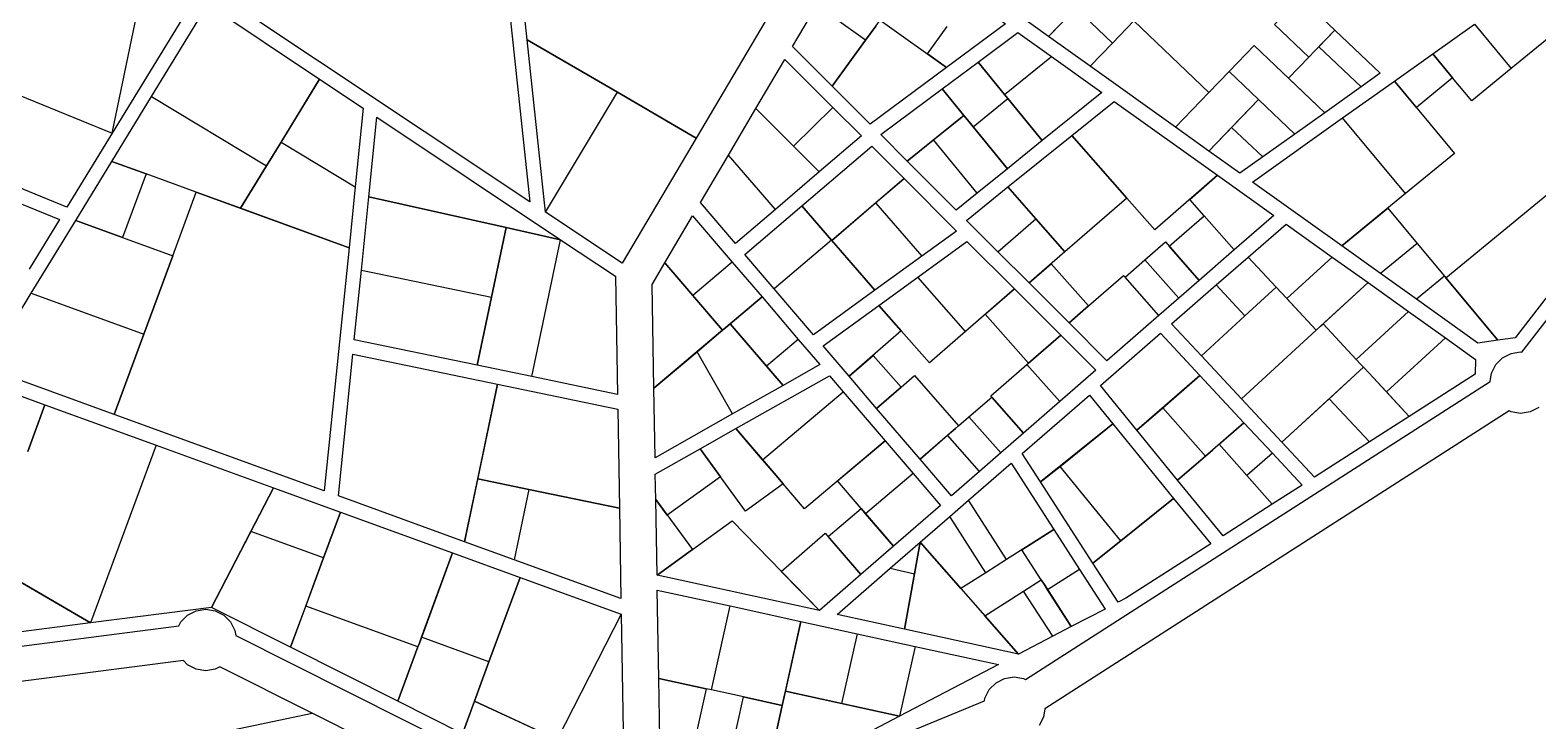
# Model space of a CAD drawing. Header units: inches. Extents: x 479068 to 481072, y 3926601 to 3928387.
# Drawn here: x 480300.9 to 480644.3, y 3927226.4 to 3927383.9 of the extents above; entities that cross this region are included whole.
import ezdxf

# ---------------------------------------------------------------- set-up
doc = ezdxf.new("R2010")
doc.units = ezdxf.units.IN
doc.header["$MEASUREMENT"] = 0

msp = doc.modelspace()

# ---------------------------------------------------------------- linework, layer by layer
for points in [[(480443.54, 3927200.13), (480518.27, 3927230.99), (480518.37, 3927231.61), (480519.36, 3927233.57), (480520.91, 3927235.11), (480522.86, 3927236.11), (480525.03, 3927236.45), (480527.19, 3927236.11), (480527.64, 3927235.88), (480633.45, 3927303.81), (480633.74, 3927305.68), (480634.74, 3927307.63), (480636.29, 3927309.18), (480638.24, 3927310.18), (480640.4, 3927310.52), (480640.72, 3927310.47), (480724.46, 3927418.65)], [(480484.05, 3927412.52), (480452.61, 3927359.26)], [(480319.55, 3927360.38), (480329.16, 3927406.92)], [(480338.75, 3927402.99), (480339.17, 3927392.47), (480319.55, 3927360.38)], [(480414.11, 3927381.68), (480411.84, 3927403.1)], [(480408.63, 3927401.83), (480414.69, 3927344.77), (480342.47, 3927392.94), (480342.41, 3927394.52), (480408.63, 3927401.83)], [(480532.85, 3927382.4), (480526.36, 3927387.04), (480536.17, 3927397.02)], [(480328.54, 3927368.74), (480341.36, 3927389.7), (480366.81, 3927372.73)], [(480483.59, 3927371.07), (480474.55, 3927380.11), (480480.09, 3927389.51)], [(480491.19, 3927381.57), (480480.09, 3927389.51)], [(480514.62, 3927391.36), (480523.06, 3927385.33), (480509.64, 3927375.35)], [(480541.79, 3927391.68), (480532.85, 3927382.4)], [(480592.17, 3927377.71), (480584.33, 3927385.17), (480590.24, 3927391.31)], [(480590.24, 3927391.31), (480598.09, 3927383.85)], [(480493.51, 3927384.77), (480494.51, 3927386.16), (480509.64, 3927375.35)], [(480532.85, 3927382.4), (480539.08, 3927388.86), (480547.43, 3927380.92)], [(480547.43, 3927380.92), (480552.29, 3927385.96), (480569.4, 3927369.69)], [(480491.19, 3927381.57), (480493.51, 3927384.77)], [(480493.51, 3927384.77), (480491.19, 3927381.57)], [(480509.64, 3927375.35), (480505.28, 3927378.46), (480509.78, 3927384.68)], [(480516.82, 3927376.57), (480525.88, 3927383.31), (480533.51, 3927377.86)], [(480542.33, 3927375.63), (480532.85, 3927382.4)], [(480598.09, 3927383.85), (480593.46, 3927379.05)], [(480594.47, 3927380.1), (480598.09, 3927383.85)], [(480598.09, 3927383.85), (480608.41, 3927374.03), (480604.09, 3927370.95)], [(480620.38, 3927378.5), (480629.87, 3927385.26)], [(480629.87, 3927385.26), (480638.29, 3927375.15)], [(480648.95, 3927383.9), (480638.29, 3927375.15)], [(480418.28, 3927342.37), (480414.11, 3927381.68)], [(480434.68, 3927369.7), (480414.11, 3927381.68)], [(480414.11, 3927381.68), (480434.68, 3927369.7)], [(480491.19, 3927381.57), (480483.59, 3927371.07)], [(480483.59, 3927371.07), (480491.19, 3927381.57)], [(480491.19, 3927381.57), (480491.19, 3927381.57)], [(480547.43, 3927380.92), (480547.43, 3927380.92), (480542.33, 3927375.63)], [(480542.33, 3927375.63), (480547.43, 3927380.92)], [(480574, 3927374.45), (480579.71, 3927380.37), (480595.82, 3927365.05)], [(480592.17, 3927377.71), (480593.46, 3927379.05)], [(480593.46, 3927379.05), (480592.17, 3927377.71), (480592.17, 3927377.71)], [(480593.46, 3927379.05), (480594.47, 3927380.1)], [(480604.09, 3927370.95), (480594.47, 3927380.1)], [(480466.2, 3927365.98), (480472.81, 3927377.17), (480483.72, 3927366.25)], [(480509.64, 3927375.35), (480492.25, 3927362.41), (480483.59, 3927371.07)], [(480508.63, 3927370.48), (480516.82, 3927376.57)], [(480516.82, 3927376.57), (480523.16, 3927368.82)], [(480522.81, 3927369.24), (480516.82, 3927376.57)], [(480522.81, 3927369.24), (480533.51, 3927377.86)], [(480533.51, 3927377.86), (480545.02, 3927369.64), (480531.44, 3927358.69)], [(480561.75, 3927361.75), (480542.33, 3927375.63)], [(480595.82, 3927365.05), (480587.55, 3927372.92), (480592.17, 3927377.71)], [(480611.64, 3927372.27), (480620.38, 3927378.5)], [(480624.92, 3927373.04), (480620.38, 3927378.5)], [(480620.38, 3927378.5), (480624.92, 3927373.04), (480624.92, 3927373.04)], [(480366.81, 3927372.73), (480356.05, 3927355.13)], [(480358.03, 3927358.37), (480366.81, 3927372.73)], [(480366.81, 3927372.73), (480376.75, 3927366.1), (480374.92, 3927348.18)], [(480569.4, 3927369.69), (480574, 3927374.45)], [(480580.71, 3927368.07), (480574, 3927374.45)], [(480574, 3927374.45), (480580.71, 3927368.07)], [(480599.83, 3927363.85), (480611.64, 3927372.27)], [(480624.92, 3927373.04), (480616.65, 3927366.25), (480611.64, 3927372.27)], [(480611.64, 3927372.27), (480625.36, 3927355.79), (480614.18, 3927346.61)], [(480638.29, 3927375.15), (480629.31, 3927367.77), (480624.92, 3927373.04)], [(480298.34, 3927369.07), (480319.55, 3927360.38)], [(480319.48, 3927353.92), (480328.54, 3927368.74)], [(480328.54, 3927368.74), (480354.71, 3927352.94)], [(480418.28, 3927342.37), (480434.68, 3927369.7)], [(480434.68, 3927369.7), (480434.68, 3927369.7)], [(480452.61, 3927359.26), (480434.68, 3927369.7)], [(480434.68, 3927369.7), (480452.61, 3927359.26)], [(480500.65, 3927354.01), (480494.62, 3927360.05), (480508.63, 3927370.48)], [(480513.58, 3927364.43), (480508.63, 3927370.48)], [(480508.63, 3927370.48), (480513.58, 3927364.43)], [(480523.16, 3927368.82), (480522.81, 3927369.24)], [(480523.61, 3927368.27), (480523.16, 3927368.82)], [(480523.16, 3927368.82), (480523.61, 3927368.27)], [(480569.4, 3927369.69), (480569.4, 3927369.69), (480561.75, 3927361.75)], [(480561.75, 3927361.75), (480569.4, 3927369.69)], [(480604.09, 3927370.95), (480595.82, 3927365.05)], [(480459.94, 3927355.38), (480466.2, 3927365.98)], [(480466.2, 3927365.98), (480480.63, 3927351.56)], [(480474.77, 3927357.42), (480466.2, 3927365.98)], [(480483.72, 3927366.25), (480474.77, 3927357.42)], [(480483.72, 3927366.25), (480490.23, 3927359.75), (480480.63, 3927351.56)], [(480515.67, 3927361.87), (480523.61, 3927368.27)], [(480523.61, 3927368.27), (480523.61, 3927368.27)], [(480531.44, 3927358.69), (480523.61, 3927368.27)], [(480523.61, 3927368.27), (480531.44, 3927358.69)], [(480538.13, 3927359.83), (480547.82, 3927367.64), (480571.38, 3927350.81)], [(480580.71, 3927368.07), (480569.37, 3927356.31)], [(480574.57, 3927361.71), (480580.71, 3927368.07)], [(480580.71, 3927368.07), (480580.71, 3927368.07)], [(480588.99, 3927360.19), (480580.71, 3927368.07)], [(480580.71, 3927368.07), (480588.99, 3927360.19)], [(480595.82, 3927365.05), (480588.99, 3927360.19)], [(480378.02, 3927345.84), (480379.87, 3927364.02), (480421.71, 3927336.11)], [(480513.58, 3927364.43), (480500.65, 3927354.01)], [(480506.68, 3927358.87), (480513.58, 3927364.43)], [(480513.58, 3927364.43), (480513.58, 3927364.43)], [(480514.39, 3927363.44), (480513.58, 3927364.43)], [(480513.58, 3927364.43), (480514.39, 3927363.44)], [(480514.39, 3927363.44), (480523.5, 3927352.29)], [(480515.67, 3927361.87), (480514.39, 3927363.44)], [(480523.5, 3927352.29), (480515.67, 3927361.87)], [(480569.37, 3927356.31), (480561.75, 3927361.75)], [(480569.37, 3927356.31), (480574.57, 3927361.71)], [(480581.66, 3927354.96), (480574.57, 3927361.71)], [(480599.65, 3927334.67), (480579.3, 3927349.21), (480599.83, 3927363.85)], [(480614.18, 3927346.61), (480599.83, 3927363.85)], [(480319.55, 3927360.38), (480309.25, 3927343.55), (480290.87, 3927351.07)], [(480356.05, 3927355.13), (480358.03, 3927358.37)], [(480358.03, 3927358.37), (480374.92, 3927348.18)], [(480452.61, 3927359.26), (480435.76, 3927330.72), (480418.28, 3927342.37)], [(480500.65, 3927354.01), (480506.68, 3927358.87)], [(480516.6, 3927346.72), (480506.68, 3927358.87)], [(480531.44, 3927358.69), (480523.5, 3927352.29)], [(480523.6, 3927348.12), (480538.13, 3927359.83)], [(480550.67, 3927345.61), (480538.13, 3927359.83)], [(480538.13, 3927359.83), (480550.67, 3927345.61), (480550.67, 3927345.61)], [(480588.99, 3927360.19), (480581.66, 3927354.96)], [(480354.71, 3927352.94), (480356.05, 3927355.13)], [(480356.05, 3927355.13), (480354.71, 3927352.94)], [(480470.64, 3927343.02), (480461.53, 3927335.23), (480453.56, 3927344.56), (480459.94, 3927355.38)], [(480470.64, 3927343.02), (480459.94, 3927355.38)], [(480480.63, 3927351.56), (480474.77, 3927357.42)], [(480476.66, 3927343.81), (480492.58, 3927357.41), (480499.96, 3927350.03)], [(480581.66, 3927354.96), (480576.45, 3927351.25), (480569.37, 3927356.31)], [(480311.25, 3927340.45), (480319.48, 3927353.92)], [(480327.27, 3927351.09), (480319.48, 3927353.92)], [(480319.48, 3927353.92), (480327.27, 3927351.09), (480327.27, 3927351.09)], [(480354.71, 3927352.94), (480348.79, 3927343.26)], [(480348.79, 3927343.26), (480354.71, 3927352.94)], [(480354.71, 3927352.94), (480354.71, 3927352.94)], [(480480.63, 3927351.56), (480470.64, 3927343.02)], [(480516.6, 3927346.72), (480511.81, 3927342.86), (480500.65, 3927354.01)], [(480523.5, 3927352.29), (480516.6, 3927346.72)], [(480287.95, 3927348.7), (480307.51, 3927340.69), (480300.6, 3927329.4)], [(480327.27, 3927351.09), (480321.92, 3927336.58), (480311.25, 3927340.45)], [(480338.71, 3927346.93), (480327.27, 3927351.09)], [(480374.92, 3927348.18), (480373.5, 3927334.28)], [(480499.96, 3927350.03), (480483.47, 3927335.95)], [(480493.47, 3927344.48), (480499.96, 3927350.03)], [(480499.96, 3927350.03), (480511.91, 3927338.08), (480503.99, 3927332.33)], [(480521.34, 3927333.33), (480514.16, 3927340.51), (480523.6, 3927348.12)], [(480530, 3927340.86), (480523.6, 3927348.12)], [(480523.6, 3927348.12), (480530, 3927340.86)], [(480571.38, 3927350.81), (480557.06, 3927338.36), (480550.67, 3927345.61)], [(480568.3, 3927341.57), (480565.02, 3927345.28), (480571.38, 3927350.81)], [(480571.38, 3927350.81), (480584.22, 3927341.63), (480575.18, 3927333.77)], [(480333.36, 3927332.41), (480338.71, 3927346.93)], [(480338.71, 3927346.93), (480338.71, 3927346.93), (480343.12, 3927345.32)], [(480343.12, 3927345.32), (480338.71, 3927346.93)], [(480343.12, 3927345.32), (480373.5, 3927334.28)], [(480348.79, 3927343.26), (480343.12, 3927345.32)], [(480376.32, 3927329.19), (480378.02, 3927345.84)], [(480409.29, 3927338.88), (480378.02, 3927345.84)], [(480378.02, 3927345.84), (480409.29, 3927338.88)], [(480483.47, 3927335.95), (480493.47, 3927344.48)], [(480493.47, 3927344.48), (480503.99, 3927332.33)], [(480550.67, 3927345.61), (480536.6, 3927333.37)], [(480614.18, 3927346.61), (480599.65, 3927334.67)], [(480635.24, 3927313.19), (480623.38, 3927327.43), (480646.85, 3927346.7), (480656.08, 3927335.61)], [(480373.5, 3927334.28), (480348.79, 3927343.26)], [(480445.44, 3927330.81), (480451.78, 3927341.54), (480460.82, 3927330.96)], [(480470.38, 3927324.88), (480463.68, 3927332.72), (480476.66, 3927343.81)], [(480483.41, 3927336.02), (480476.66, 3927343.81)], [(480476.66, 3927343.81), (480483.41, 3927336.02)], [(480567.21, 3927326.84), (480560.34, 3927334.64), (480568.3, 3927341.57)], [(480568.3, 3927341.57), (480568.3, 3927341.57), (480575.18, 3927333.77)], [(480575.18, 3927333.77), (480568.3, 3927341.57)], [(480599.65, 3927334.67), (480610.17, 3927343.31), (480616.86, 3927335.27)], [(480301.12, 3927323.89), (480311.25, 3927340.45)], [(480311.25, 3927340.45), (480333.36, 3927332.41)], [(480405.95, 3927323.04), (480409.29, 3927338.88)], [(480409.29, 3927338.88), (480405.95, 3927323.04)], [(480409.29, 3927338.88), (480409.29, 3927338.88)], [(480421.71, 3927336.11), (480409.29, 3927338.88)], [(480409.29, 3927338.88), (480421.71, 3927336.11)], [(480521.34, 3927333.33), (480530, 3927340.86)], [(480530, 3927340.86), (480530, 3927340.86)], [(480536.6, 3927333.37), (480530, 3927340.86)], [(480530, 3927340.86), (480536.6, 3927333.37)], [(480578.34, 3927332.13), (480586.99, 3927339.65), (480597.47, 3927332.16)], [(480373.5, 3927334.28), (480367.85, 3927278.87), (480320.03, 3927296.25)], [(480415.14, 3927304.9), (480421.71, 3927336.11)], [(480421.71, 3927336.11), (480434.2, 3927327.78), (480434.66, 3927300.84), (480415.14, 3927304.9)], [(480483.41, 3927336.02), (480470.38, 3927324.88)], [(480483.41, 3927336.02), (480483.41, 3927336.02)], [(480483.44, 3927335.99), (480483.41, 3927336.02)], [(480483.41, 3927336.02), (480483.44, 3927335.99)], [(480483.44, 3927335.99), (480493.32, 3927324.57)], [(480483.47, 3927335.95), (480483.44, 3927335.99)], [(480493.32, 3927324.57), (480483.47, 3927335.95)], [(480503.05, 3927327.55), (480514.27, 3927335.71), (480525.08, 3927324.91)], [(480554.82, 3927331.49), (480559.51, 3927335.58), (480567.21, 3927326.84)], [(480608.46, 3927328.37), (480599.65, 3927334.67)], [(480616.86, 3927335.27), (480608.46, 3927328.37)], [(480616.86, 3927335.27), (480623.07, 3927327.8)], [(480656.08, 3927335.61), (480639.16, 3927313.76), (480635.24, 3927313.19)], [(480326.78, 3927314.56), (480333.36, 3927332.41)], [(480333.36, 3927332.41), (480333.36, 3927332.41), (480326.78, 3927314.56)], [(480442.95, 3927302.25), (480442.54, 3927325.9), (480445.44, 3927330.81)], [(480445.44, 3927330.81), (480458.58, 3927315.45)], [(480451.81, 3927323.36), (480445.44, 3927330.81)], [(480460.82, 3927330.96), (480451.81, 3927323.36)], [(480460.82, 3927330.96), (480467.59, 3927323.05)], [(480503.99, 3927332.33), (480493.32, 3927324.57)], [(480528.42, 3927326.25), (480521.34, 3927333.33)], [(480536.6, 3927333.37), (480528.42, 3927326.25)], [(480528.42, 3927326.25), (480533.46, 3927330.64), (480541.95, 3927321)], [(480558.02, 3927318.84), (480550.32, 3927327.58), (480554.82, 3927331.49)], [(480562.52, 3927322.76), (480554.82, 3927331.49)], [(480575.18, 3927333.77), (480567.21, 3927326.84)], [(480571.06, 3927325.8), (480578.34, 3927332.13)], [(480584.71, 3927325.3), (480578.34, 3927332.13)], [(480578.34, 3927332.13), (480584.71, 3927325.3)], [(480587.15, 3927322.67), (480597.47, 3927332.16)], [(480597.47, 3927332.16), (480605.66, 3927326.31)], [(480402.68, 3927307.48), (480374.7, 3927313.29), (480376.32, 3927329.19)], [(480376.32, 3927329.19), (480405.95, 3927323.04)], [(480494.2, 3927321.11), (480503.05, 3927327.55)], [(480513.93, 3927315.21), (480503.05, 3927327.55)], [(480541.95, 3927321), (480549.97, 3927327.98), (480558.02, 3927318.84)], [(480616.65, 3927322.52), (480608.46, 3927328.37)], [(480623.07, 3927327.8), (480616.65, 3927322.52)], [(480623.07, 3927327.8), (480635.24, 3927313.19)], [(480320.03, 3927296.25), (480290.73, 3927306.91), (480301.12, 3927323.89)], [(480301.12, 3927323.89), (480326.78, 3927314.56)], [(480493.32, 3927324.57), (480479.34, 3927314.4), (480470.38, 3927324.88)], [(480525.08, 3927324.91), (480513.93, 3927315.21)], [(480528.3, 3927307.98), (480518.46, 3927319.15), (480525.08, 3927324.91)], [(480525.08, 3927324.91), (480535.63, 3927314.36)], [(480537.53, 3927317.15), (480528.42, 3927326.25)], [(480567.68, 3927309.66), (480560.89, 3927316.95), (480571.06, 3927325.8)], [(480567.21, 3927326.84), (480562.52, 3927322.76)], [(480571.06, 3927325.8), (480577.6, 3927318.77)], [(480577.6, 3927318.77), (480584.71, 3927325.3)], [(480584.71, 3927325.3), (480577.6, 3927318.77)], [(480584.71, 3927325.3), (480584.71, 3927325.3)], [(480585.9, 3927324.02), (480584.71, 3927325.3)], [(480584.71, 3927325.3), (480585.9, 3927324.02)], [(480585.9, 3927324.02), (480593.86, 3927315.47)], [(480587.15, 3927322.67), (480585.9, 3927324.02)], [(480605.66, 3927326.31), (480594.83, 3927316.37)], [(480595.42, 3927316.9), (480605.66, 3927326.31)], [(480605.66, 3927326.31), (480614.84, 3927319.75)], [(480405.95, 3927323.04), (480402.68, 3927307.48)], [(480402.68, 3927307.48), (480405.95, 3927323.04)], [(480405.95, 3927323.04), (480405.95, 3927323.04)], [(480458.58, 3927315.45), (480451.81, 3927323.36)], [(480467.59, 3927323.05), (480459.37, 3927316.12)], [(480460.36, 3927316.95), (480467.59, 3927323.05)], [(480467.59, 3927323.05), (480475.85, 3927313.39)], [(480487.42, 3927304.96), (480481.5, 3927311.88), (480494.2, 3927321.11)], [(480499.32, 3927315.31), (480494.2, 3927321.11)], [(480494.2, 3927321.11), (480499.32, 3927315.31), (480499.32, 3927315.31)], [(480541.95, 3927321), (480541.95, 3927321), (480537.53, 3927317.15)], [(480537.53, 3927317.15), (480541.95, 3927321)], [(480562.52, 3927322.76), (480558.02, 3927318.84)], [(480593.86, 3927315.47), (480587.15, 3927322.67)], [(480635.24, 3927313.19), (480630.65, 3927312.52), (480616.65, 3927322.52)], [(480459.37, 3927316.12), (480460.36, 3927316.95)], [(480460.36, 3927316.95), (480472.39, 3927302.88)], [(480468.62, 3927307.29), (480460.36, 3927316.95)], [(480558.02, 3927318.84), (480546.16, 3927308.52), (480537.53, 3927317.15)], [(480577.6, 3927318.77), (480567.68, 3927309.66)], [(480567.68, 3927309.66), (480577.6, 3927318.77)], [(480577.6, 3927318.77), (480577.6, 3927318.77)], [(480594.83, 3927316.37), (480595.42, 3927316.9)], [(480595.42, 3927316.9), (480603.94, 3927307.75)], [(480602.95, 3927308.82), (480595.42, 3927316.9)], [(480602.95, 3927308.82), (480614.84, 3927319.75)], [(480614.84, 3927319.75), (480623.27, 3927313.73)], [(480326.78, 3927314.56), (480320.03, 3927296.25)], [(480320.03, 3927296.25), (480326.78, 3927314.56)], [(480326.78, 3927314.56), (480326.78, 3927314.56)], [(480457.69, 3927314.7), (480442.95, 3927302.25)], [(480452.78, 3927310.55), (480457.69, 3927314.7)], [(480458.58, 3927315.45), (480457.69, 3927314.7)], [(480457.69, 3927314.7), (480458.58, 3927315.45)], [(480458.58, 3927315.45), (480459.37, 3927316.12)], [(480459.37, 3927316.12), (480458.58, 3927315.45)], [(480458.58, 3927315.45), (480458.58, 3927315.45)], [(480499.32, 3927315.31), (480487.42, 3927304.96)], [(480513.93, 3927315.21), (480505.71, 3927308.06), (480499.32, 3927315.31)], [(480528.3, 3927307.98), (480535.63, 3927314.36)], [(480535.63, 3927314.36), (480528.3, 3927307.98), (480528.3, 3927307.98)], [(480535.63, 3927314.36), (480543.65, 3927306.34), (480535.43, 3927299.19)], [(480552.98, 3927292.65), (480544.67, 3927302.84), (480558.39, 3927314.78), (480567.35, 3927305.15)], [(480593.86, 3927315.47), (480576.83, 3927299.83)], [(480576.83, 3927299.83), (480593.86, 3927315.47)], [(480593.86, 3927315.47), (480594.83, 3927316.37)], [(480594.83, 3927316.37), (480593.86, 3927315.47)], [(480593.86, 3927315.47), (480593.86, 3927315.47)], [(480609.85, 3927301.4), (480623.27, 3927313.73)], [(480623.27, 3927313.73), (480630.15, 3927308.81), (480630.07, 3927305.48), (480615.04, 3927295.83)], [(480442.95, 3927302.25), (480452.78, 3927310.55)], [(480460.89, 3927296.39), (480452.78, 3927310.55)], [(480475.85, 3927313.39), (480468.62, 3927307.29)], [(480475.85, 3927313.39), (480480.78, 3927307.62), (480472.39, 3927302.88)], [(480399.79, 3927267.25), (480371.07, 3927277.7), (480374.36, 3927309.99), (480407.34, 3927303.14)], [(480415.14, 3927304.9), (480402.68, 3927307.48)], [(480472.39, 3927302.88), (480468.62, 3927307.29)], [(480487.42, 3927304.96), (480492.91, 3927309.73), (480499.3, 3927302.49)], [(480519.91, 3927300.24), (480519.69, 3927300.49), (480527.95, 3927307.68)], [(480527.95, 3927307.68), (480528.3, 3927307.98)], [(480527.95, 3927307.68), (480535.43, 3927299.19)], [(480576.83, 3927299.83), (480567.68, 3927309.66)], [(480604.63, 3927307.01), (480586.04, 3927289.94)], [(480596.81, 3927299.84), (480604.63, 3927307.01)], [(480603.94, 3927307.75), (480602.95, 3927308.82)], [(480604.63, 3927307.01), (480603.94, 3927307.75)], [(480603.94, 3927307.75), (480604.63, 3927307.01)], [(480604.63, 3927307.01), (480604.63, 3927307.01)], [(480605.9, 3927305.65), (480604.63, 3927307.01)], [(480604.63, 3927307.01), (480605.9, 3927305.65)], [(480282.94, 3927294.16), (480288.98, 3927304.03), (480304.22, 3927298.49)], [(480407.34, 3927303.14), (480399.79, 3927267.25)], [(480402.81, 3927281.62), (480407.34, 3927303.14)], [(480407.34, 3927303.14), (480434.72, 3927297.46), (480435.11, 3927274.91)], [(480461.66, 3927293.03), (480482.97, 3927305.06), (480486.09, 3927301.41)], [(480493.7, 3927297.61), (480487.42, 3927304.96)], [(480499.3, 3927302.49), (480502.32, 3927305.11), (480512.38, 3927293.69)], [(480567.35, 3927305.15), (480552.98, 3927292.65)], [(480558.91, 3927297.81), (480567.35, 3927305.15)], [(480567.35, 3927305.15), (480577.37, 3927294.39)], [(480605.9, 3927305.65), (480615.04, 3927295.83)], [(480609.85, 3927301.4), (480605.9, 3927305.65)], [(480460.89, 3927296.39), (480443.22, 3927286.41), (480442.95, 3927302.25)], [(480472.39, 3927302.88), (480460.89, 3927296.39)], [(480467.73, 3927285.92), (480486.09, 3927301.41)], [(480486.09, 3927301.41), (480495.63, 3927290.26)], [(480499.3, 3927302.49), (480499.3, 3927302.49), (480493.7, 3927297.61)], [(480493.7, 3927297.61), (480499.3, 3927302.49)], [(480514.73, 3927295.73), (480519.91, 3927300.24)], [(480519.91, 3927300.24), (480519.91, 3927300.24), (480527.17, 3927292)], [(480527.17, 3927292), (480519.91, 3927300.24)], [(480531.04, 3927280.88), (480526.87, 3927287.36), (480542.16, 3927300.66), (480547.5, 3927294.12)], [(480586.04, 3927289.94), (480576.83, 3927299.83)], [(480586.04, 3927289.94), (480596.81, 3927299.84)], [(480596.81, 3927299.84), (480605.97, 3927290.01)], [(480615.04, 3927295.83), (480609.85, 3927301.4)], [(480300.3, 3927287.84), (480304.22, 3927298.49)], [(480304.22, 3927298.49), (480300.3, 3927287.84)], [(480304.22, 3927298.49), (480329.53, 3927289.29)], [(480503.59, 3927286.04), (480493.7, 3927297.61)], [(480535.43, 3927299.19), (480527.17, 3927292)], [(480644.52, 3927297.85), (480642.56, 3927296.86), (480640.4, 3927296.52), (480638.24, 3927296.86), (480637.79, 3927297.09), (480531.98, 3927229.16), (480531.68, 3927227.29), (480530.69, 3927225.34)], [(480552.98, 3927292.65), (480558.91, 3927297.81)], [(480568.63, 3927286.79), (480558.91, 3927297.81)], [(480453.48, 3927288.41), (480461.66, 3927293.03)], [(480461.66, 3927293.03), (480470.34, 3927282.87)], [(480467.73, 3927285.92), (480461.66, 3927293.03)], [(480511.7, 3927293.1), (480503.59, 3927286.04)], [(480509.88, 3927291.52), (480511.7, 3927293.1)], [(480512.38, 3927293.69), (480512.38, 3927293.69), (480511.7, 3927293.1)], [(480511.7, 3927293.1), (480512.38, 3927293.69)], [(480512.38, 3927293.69), (480514.73, 3927295.73)], [(480521.99, 3927287.5), (480514.73, 3927295.73)], [(480547.5, 3927294.12), (480531.04, 3927280.88)], [(480535.48, 3927284.44), (480547.5, 3927294.12)], [(480547.5, 3927294.12), (480561.36, 3927277.14)], [(480577.37, 3927294.39), (480570.28, 3927288.23)], [(480571.74, 3927289.5), (480577.37, 3927294.39)], [(480577.37, 3927294.39), (480583.86, 3927287.42)], [(480615.04, 3927295.83), (480605.97, 3927290.01)], [(480495.63, 3927290.26), (480477.27, 3927274.77), (480472.42, 3927280.44)], [(480490.17, 3927274.82), (480484.79, 3927281.12), (480495.63, 3927290.26)], [(480495.63, 3927290.26), (480502.03, 3927282.77)], [(480503.59, 3927286.04), (480509.88, 3927291.52)], [(480517.14, 3927283.28), (480509.88, 3927291.52)], [(480527.17, 3927292), (480521.99, 3927287.5)], [(480562.27, 3927281.26), (480552.98, 3927292.65)], [(480570.28, 3927288.23), (480571.74, 3927289.5)], [(480571.74, 3927289.5), (480583.82, 3927275.79)], [(480578.03, 3927282.36), (480571.74, 3927289.5)], [(480605.97, 3927290.01), (480593.46, 3927281.98), (480586.04, 3927289.94)], [(480329.53, 3927289.29), (480314.59, 3927248.73)], [(480329.53, 3927289.29), (480356.33, 3927279.54)], [(480443.38, 3927276.9), (480443.28, 3927282.65), (480453.48, 3927288.41)], [(480458.12, 3927282.08), (480453.48, 3927288.41)], [(480453.48, 3927288.41), (480458.12, 3927282.08), (480458.12, 3927282.08)], [(480517.14, 3927283.28), (480510.73, 3927277.7), (480503.59, 3927286.04)], [(480521.99, 3927287.5), (480517.14, 3927283.28)], [(480568.63, 3927286.79), (480562.27, 3927281.26)], [(480562.27, 3927281.26), (480568.63, 3927286.79)], [(480568.63, 3927286.79), (480570.28, 3927288.23)], [(480570.28, 3927288.23), (480568.63, 3927286.79)], [(480568.63, 3927286.79), (480568.63, 3927286.79)], [(480583.86, 3927287.42), (480578.03, 3927282.36)], [(480583.86, 3927287.42), (480590.62, 3927280.16), (480583.82, 3927275.79)], [(480470.34, 3927282.87), (480467.73, 3927285.92)], [(480472.42, 3927280.44), (480470.34, 3927282.87)], [(480470.34, 3927282.87), (480472.42, 3927280.44), (480472.42, 3927280.44)], [(480502.03, 3927282.77), (480491.19, 3927273.63)], [(480502.03, 3927282.77), (480508.23, 3927275.53), (480497.53, 3927266.22)], [(480514.63, 3927276.71), (480524.34, 3927285.16), (480534.07, 3927270.04)], [(480531.04, 3927280.88), (480535.48, 3927284.44)], [(480549.34, 3927267.46), (480535.48, 3927284.44)], [(480356.33, 3927279.54), (480342.14, 3927252.29)], [(480351.17, 3927269.62), (480356.33, 3927279.54)], [(480356.33, 3927279.54), (480371.55, 3927274.01)], [(480399.79, 3927267.25), (480402.81, 3927281.62)], [(480414.49, 3927279.19), (480402.81, 3927281.62)], [(480402.81, 3927281.62), (480414.49, 3927279.19)], [(480414.49, 3927279.19), (480411.11, 3927263.14)], [(480414.49, 3927279.19), (480414.49, 3927279.19)], [(480435.11, 3927274.91), (480414.49, 3927279.19)], [(480414.49, 3927279.19), (480435.11, 3927274.91)], [(480458.12, 3927282.08), (480446.01, 3927273.31), (480443.38, 3927276.9)], [(480472.42, 3927280.44), (480463.86, 3927274.25), (480458.12, 3927282.08)], [(480542.97, 3927262.34), (480531.04, 3927280.88)], [(480583.82, 3927275.79), (480572.61, 3927268.59), (480562.27, 3927281.26)], [(480583.82, 3927275.79), (480578.03, 3927282.36)], [(480443.67, 3927259.63), (480443.38, 3927276.9)], [(480443.38, 3927276.9), (480451.75, 3927265.48)], [(480510.35, 3927272.98), (480514.63, 3927276.71)], [(480523.32, 3927263.21), (480514.63, 3927276.71)], [(480561.36, 3927277.14), (480569.8, 3927266.79), (480550.49, 3927254.39), (480548.69, 3927253.45), (480542.97, 3927262.34)], [(480549.34, 3927267.46), (480561.36, 3927277.14)], [(480561.36, 3927277.14), (480549.34, 3927267.46)], [(480270.77, 3927274.27), (480314.59, 3927248.73)], [(480367.71, 3927263.61), (480371.55, 3927274.01)], [(480371.55, 3927274.01), (480367.71, 3927263.61)], [(480371.55, 3927274.01), (480397.11, 3927264.71)], [(480435.11, 3927274.91), (480435.46, 3927254.28), (480411.11, 3927263.14)], [(480490.1, 3927259.76), (480482.65, 3927268.48), (480490.17, 3927274.82)], [(480490.17, 3927274.82), (480490.17, 3927274.82), (480490.64, 3927274.27)], [(480490.64, 3927274.27), (480490.17, 3927274.82)], [(480490.64, 3927274.27), (480497.53, 3927266.22)], [(480491.19, 3927273.63), (480490.64, 3927274.27)], [(480497.53, 3927266.22), (480491.19, 3927273.63)], [(480503.63, 3927267.15), (480510.35, 3927272.98)], [(480518.57, 3927260.2), (480510.35, 3927272.98)], [(480342.14, 3927252.29), (480351.17, 3927269.62)], [(480367.71, 3927263.61), (480351.17, 3927269.62)], [(480451.75, 3927265.48), (480460.8, 3927272.03), (480480.65, 3927251.54)], [(480480.65, 3927251.54), (480471.97, 3927260.5), (480482.01, 3927269.23), (480490.1, 3927259.76)], [(480534.07, 3927270.04), (480523.32, 3927263.21)], [(480531.19, 3927258.57), (480526.79, 3927265.41), (480534.07, 3927270.04)], [(480534.07, 3927270.04), (480539.92, 3927260.95)], [(480411.11, 3927263.14), (480399.79, 3927267.25)], [(480451.75, 3927265.48), (480451.75, 3927265.48), (480443.67, 3927259.63)], [(480443.67, 3927259.63), (480451.75, 3927265.48)], [(480497.53, 3927266.22), (480490.1, 3927259.76)], [(480496.78, 3927261.19), (480503.63, 3927267.15)], [(480502.34, 3927259.97), (480503.63, 3927267.15)], [(480503.63, 3927267.15), (480502.34, 3927259.97)], [(480503.63, 3927267.15), (480526.01, 3927241.61)], [(480518.57, 3927260.2), (480512.89, 3927256.59), (480503.63, 3927267.15)], [(480549.34, 3927267.46), (480542.97, 3927262.34)], [(480542.97, 3927262.34), (480549.34, 3927267.46)], [(480549.34, 3927267.46), (480549.34, 3927267.46)], [(480314.59, 3927248.73), (480290.96, 3927262.5)], [(480367.71, 3927263.61), (480365.57, 3927257.8)], [(480365.57, 3927257.8), (480367.71, 3927263.61)], [(480367.71, 3927263.61), (480367.71, 3927263.61)], [(480397.11, 3927264.71), (480389.53, 3927244.14)], [(480390.03, 3927245.48), (480397.11, 3927264.71)], [(480397.11, 3927264.71), (480412.48, 3927259.12)], [(480523.32, 3927263.21), (480518.57, 3927260.2)], [(480405.39, 3927239.89), (480412.48, 3927259.12)], [(480412.48, 3927259.12), (480405.39, 3927239.89)], [(480412.48, 3927259.12), (480435.52, 3927250.74)], [(480480.65, 3927251.54), (480443.67, 3927259.63)], [(480490.1, 3927259.76), (480480.65, 3927251.54)], [(480500.04, 3927247.3), (480484.68, 3927250.66), (480496.78, 3927261.19)], [(480496.78, 3927261.19), (480502.34, 3927259.97)], [(480502.34, 3927259.97), (480500.04, 3927247.3)], [(480500.04, 3927247.3), (480502.34, 3927259.97)], [(480502.34, 3927259.97), (480502.34, 3927259.97)], [(480527.19, 3927256.02), (480531.19, 3927258.57)], [(480531.19, 3927258.57), (480531.19, 3927258.57), (480531.84, 3927257.56)], [(480531.84, 3927257.56), (480531.19, 3927258.57)], [(480539.92, 3927260.95), (480532.63, 3927256.32)], [(480539.92, 3927260.95), (480545.74, 3927251.91), (480538.05, 3927247.9)], [(480365.57, 3927257.8), (480360.19, 3927243.2)], [(480363.65, 3927252.57), (480365.57, 3927257.8)], [(480444.08, 3927236.08), (480443.73, 3927256.24), (480460.32, 3927252.61)], [(480526.01, 3927241.61), (480518.31, 3927250.39), (480527.19, 3927256.02)], [(480533.83, 3927245.7), (480527.19, 3927256.02)], [(480531.84, 3927257.56), (480538.05, 3927247.9)], [(480532.63, 3927256.32), (480531.84, 3927257.56)], [(480538.05, 3927247.9), (480532.63, 3927256.32)], [(480248.2, 3927236.91), (480334.75, 3927248.09), (480335.19, 3927248.96), (480336.74, 3927250.51), (480338.69, 3927251.51), (480340.86, 3927251.85), (480343.02, 3927251.51), (480344.97, 3927250.51), (480346.52, 3927248.96), (480347.51, 3927247.01), (480347.69, 3927245.88), (480437.53, 3927200.65), (480437.63, 3927194.56), (480437.67, 3927194.11), (480438.13, 3927191.39), (480365.14, 3927228.14)], [(480342.14, 3927252.29), (480314.59, 3927248.73)], [(480360.19, 3927243.2), (480342.14, 3927252.29)], [(480360.19, 3927243.2), (480363.65, 3927252.57)], [(480389.21, 3927243.27), (480363.65, 3927252.57)], [(480456.07, 3927233.46), (480460.32, 3927252.61)], [(480460.32, 3927252.61), (480476.46, 3927249.08)], [(480314.59, 3927248.73), (480273, 3927243.36)], [(480435.52, 3927250.74), (480420.95, 3927222.19)], [(480435.52, 3927250.74), (480436.13, 3927215.16)], [(480476.46, 3927249.08), (480472.57, 3927231.56)], [(480472.94, 3927233.19), (480476.46, 3927249.08)], [(480476.46, 3927249.08), (480489.26, 3927246.28)], [(480389.53, 3927244.14), (480390.03, 3927245.48)], [(480405.39, 3927239.89), (480390.03, 3927245.48)], [(480489.26, 3927246.28), (480485.73, 3927230.38)], [(480489.26, 3927246.28), (480502.45, 3927243.39)], [(480526.01, 3927241.61), (480500.04, 3927247.3)], [(480533.83, 3927245.7), (480526.01, 3927241.61)], [(480538.05, 3927247.9), (480533.83, 3927245.7)], [(480384.65, 3927230.89), (480360.19, 3927243.2)], [(480389.21, 3927243.27), (480384.65, 3927230.89)], [(480384.65, 3927230.89), (480389.21, 3927243.27)], [(480389.21, 3927243.27), (480389.53, 3927244.14)], [(480389.53, 3927244.14), (480389.21, 3927243.27)], [(480389.21, 3927243.27), (480389.21, 3927243.27)], [(480502.45, 3927243.39), (480521.45, 3927239.23), (480498.92, 3927227.47)], [(480502.45, 3927243.39), (480498.92, 3927227.47)], [(480344.1, 3927238.74), (480343.02, 3927238.19), (480340.86, 3927237.85), (480338.69, 3927238.19), (480336.74, 3927239.19), (480335.77, 3927240.16), (480249.22, 3927228.98)], [(480365.14, 3927228.14), (480344.1, 3927238.74)], [(480365.14, 3927228.14), (480365.14, 3927228.14), (480344.1, 3927238.74)], [(480405.39, 3927239.89), (480403.01, 3927233.42)], [(480403.01, 3927233.42), (480405.39, 3927239.89)], [(480405.39, 3927239.89), (480405.39, 3927239.89)], [(480444.31, 3927222.39), (480444.08, 3927236.08)], [(480454.89, 3927233.72), (480444.08, 3927236.08)], [(480444.08, 3927236.08), (480454.89, 3927233.72), (480454.89, 3927233.72)], [(480403.01, 3927233.42), (480399.35, 3927223.49)], [(480402.09, 3927230.92), (480403.01, 3927233.42)], [(480454.89, 3927233.72), (480452, 3927220.7), (480444.31, 3927222.39)], [(480456.07, 3927233.46), (480454.89, 3927233.72)], [(480463.36, 3927231.86), (480456.07, 3927233.46)], [(480460.47, 3927218.85), (480463.36, 3927231.86)], [(480463.36, 3927231.86), (480463.36, 3927231.86), (480472.21, 3927229.92)], [(480472.21, 3927229.92), (480463.36, 3927231.86)], [(480472.21, 3927229.92), (480472.57, 3927231.56)], [(480472.57, 3927231.56), (480472.21, 3927229.92)], [(480472.57, 3927231.56), (480472.94, 3927233.19)], [(480472.94, 3927233.19), (480498.92, 3927227.47)], [(480485.73, 3927230.38), (480472.94, 3927233.19)], [(480335.51, 3927221.97), (480365.14, 3927228.14)], [(480399.35, 3927223.49), (480384.65, 3927230.89)], [(480399.35, 3927223.49), (480402.09, 3927230.92)], [(480402.09, 3927230.92), (480436.13, 3927215.16)], [(480420.95, 3927222.19), (480402.09, 3927230.92)], [(480472.21, 3927229.92), (480468.68, 3927214)], [(480468.68, 3927214), (480472.21, 3927229.92)], [(480472.21, 3927229.92), (480472.21, 3927229.92)], [(480498.92, 3927227.47), (480485.73, 3927230.38)], [(480498.92, 3927227.47), (480489.91, 3927222.77), (480468.68, 3927214)]]:
    msp.add_lwpolyline(points)

doc.saveas('drawing.dxf')
